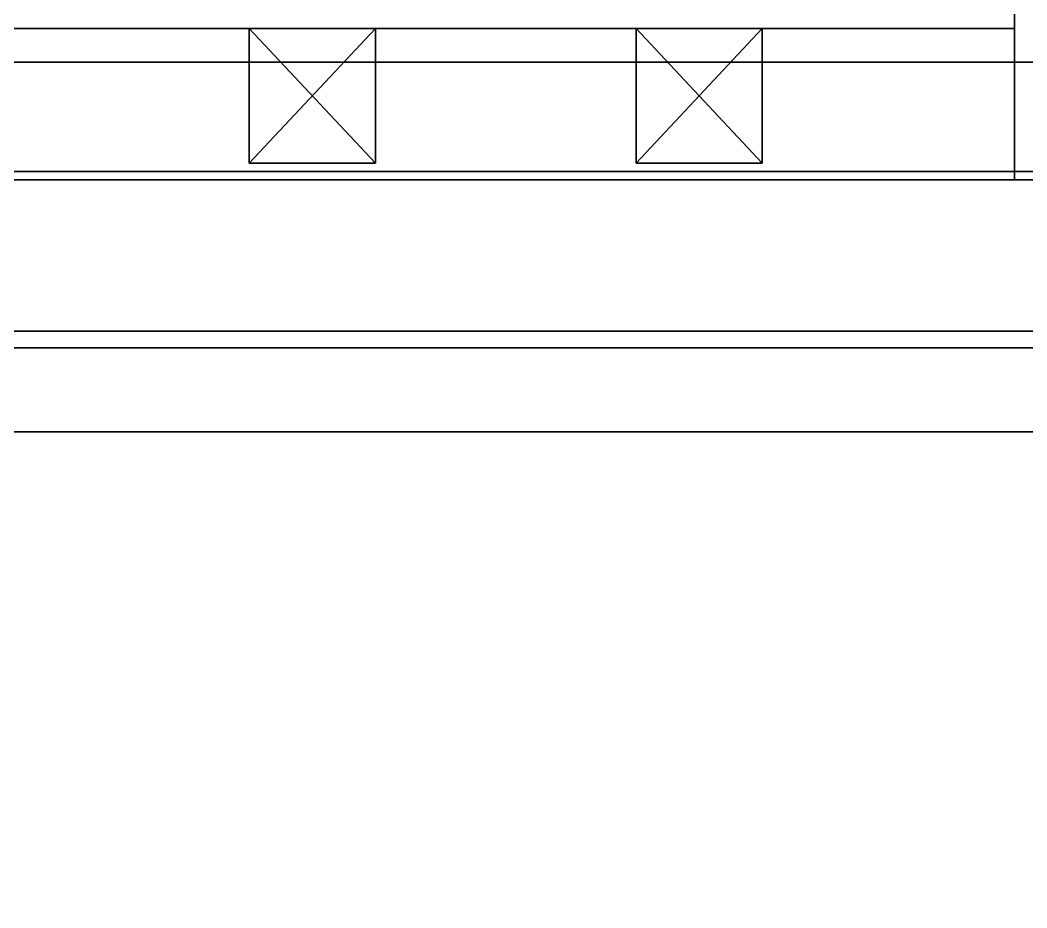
# Model space of a CAD drawing. Extents: x 0 to 6014, y -2453 to 0.
# Drawn here: x 3478.8 to 3598.5, y -909.6 to -804 of the extents above; entities that cross this region are included whole.
import ezdxf

# ---------------------------------------------------------------- set-up
doc = ezdxf.new("R2010")
doc.units = 0
for name, color, linetype in [('LAYER0', 7, 'CONTINUOUS'), ('LAYER1', 7, 'CONTINUOUS'), ('LAYER103', 254, 'CONTINUOUS'), ('LAYER105', 7, 'CONTINUOUS'), ('LAYER106', 253, 'CONTINUOUS'), ('LAYER108', 253, 'CONTINUOUS'), ('LAYER111', 7, 'CONTINUOUS'), ('LAYER115', 7, 'CONTINUOUS'), ('LAYER128', 254, 'CONTINUOUS'), ('LAYER130', 7, 'CONTINUOUS'), ('LAYER131', 253, 'CONTINUOUS'), ('LAYER133', 253, 'CONTINUOUS'), ('LAYER136', 7, 'CONTINUOUS'), ('LAYER140', 7, 'CONTINUOUS'), ('LAYER153', 254, 'CONTINUOUS'), ('LAYER155', 7, 'CONTINUOUS'), ('LAYER156', 253, 'CONTINUOUS'), ('LAYER158', 253, 'CONTINUOUS'), ('LAYER161', 7, 'CONTINUOUS'), ('LAYER165', 7, 'CONTINUOUS'), ('LAYER178', 254, 'CONTINUOUS'), ('LAYER181', 254, 'CONTINUOUS'), ('LAYER685', 7, 'CONTINUOUS'), ('LAYER75', 7, 'CONTINUOUS'), ('LAYER76', 7, 'CONTINUOUS'), ('LAYER80', 7, 'CONTINUOUS'), ('LAYER81', 253, 'CONTINUOUS'), ('LAYER83', 253, 'CONTINUOUS'), ('LAYER86', 7, 'CONTINUOUS'), ('LAYER90', 7, 'CONTINUOUS')]:
    doc.layers.add(name, color=color, linetype=linetype)

msp = doc.modelspace()

# ---------------------------------------------------------------- linework, layer by layer
at = {"layer": 'LAYER0'}
for points, invisible_edges in [([(1510, -265), (4585, 0), (2107, -1840), (1510, -265)], 7), ([(1510, 0, 5), (2107, -1840, 5), (4585, 0, 5), (1510, 0, 5)], 3), ([(2107, -1840), (4585, 0), (2107, -2453), (2107, -1840)], 3), ([(2107, -2453), (4585, 0), (4585, -640), (2107, -2453)], 5), ([(4585, 0, 5), (2107, -1840, 5), (4585, -640, 5), (4585, 0, 5)], 3), ([(2107, -2453), (4585, -640), (6013.69, -2453), (2107, -2453)], 3), ([(2107, -1840, 5), (6013.69, -2453, 5), (4585, -640, 5), (2107, -1840, 5)], 7)]:
    msp.add_3dface(points, dxfattribs=dict(at, invisible_edges=invisible_edges))
at = {"layer": 'LAYER103', "invisible_edges": 1}
for points in [[(3298, -823, 341.25), (3644, -823, 157), (3298, -823, 157), (3298, -823, 341.25)], [(3644, -823, 157), (3298, -823, 341.25), (3644, -823, 341.25), (3644, -823, 157)], [(3298, -841, 157), (3644, -823, 157), (3644, -841, 157), (3298, -841, 157)], [(3644, -823, 157), (3298, -841, 157), (3298, -823, 157), (3644, -823, 157)], [(3298, -823, 341.25), (3644, -841, 341.25), (3644, -823, 341.25), (3298, -823, 341.25)], [(3644, -841, 341.25), (3298, -823, 341.25), (3298, -841, 341.25), (3644, -841, 341.25)], [(3644, -841, 341.25), (3298, -841, 157), (3644, -841, 157), (3644, -841, 341.25)], [(3298, -841, 157), (3644, -841, 341.25), (3298, -841, 341.25), (3298, -841, 157)]]:
    msp.add_3dface(points, dxfattribs=at)
at = {"layer": 'LAYER105', "invisible_edges": 1}
for points in [[(3345, -805, 367.25), (3597, -823, 367.25), (3345, -823, 367.25), (3345, -805, 367.25)], [(3597, -823, 367.25), (3345, -805, 367.25), (3597, -805, 367.25), (3597, -823, 367.25)], [(3597, -805, 503.5), (3345, -823, 503.5), (3597, -823, 503.5), (3597, -805, 503.5)], [(3345, -823, 503.5), (3597, -805, 503.5), (3345, -805, 503.5), (3345, -823, 503.5)], [(3345, -805, 367.25), (3597, -805, 503.5), (3597, -805, 367.25), (3345, -805, 367.25)], [(3597, -805, 503.5), (3345, -805, 367.25), (3345, -805, 503.5), (3597, -805, 503.5)], [(3597, -805, 503.5), (3597, -823, 367.25), (3597, -805, 367.25), (3597, -805, 503.5)], [(3597, -823, 367.25), (3597, -805, 503.5), (3597, -823, 503.5), (3597, -823, 367.25)], [(3345, -823, 503.5), (3597, -823, 367.25), (3597, -823, 503.5), (3345, -823, 503.5)], [(3597, -823, 367.25), (3345, -823, 503.5), (3345, -823, 367.25), (3597, -823, 367.25)]]:
    msp.add_3dface(points, dxfattribs=at)
at = {"layer": 'LAYER106'}
for points in [[(3567, -821, 420.375), (3552, -821, 420.375), (3567, -805, 420.375), (3567, -821, 420.375)], [(3567, -805, 420.375), (3552, -821, 420.375), (3552, -805, 420.375), (3567, -805, 420.375)], [(3567, -805, 420.375), (3552, -805, 420.375), (3567, -805, 435.375), (3567, -805, 420.375)], [(3567, -805, 435.375), (3552, -805, 420.375), (3552, -805, 435.375), (3567, -805, 435.375)], [(3567, -805, 435.375), (3552, -805, 435.375), (3567, -821, 435.375), (3567, -805, 435.375)], [(3567, -821, 435.375), (3552, -805, 435.375), (3552, -821, 435.375), (3567, -821, 435.375)], [(3552, -821, 420.375), (3552, -821, 435.375), (3552, -805, 420.375), (3552, -821, 420.375)], [(3552, -805, 420.375), (3552, -821, 435.375), (3552, -805, 435.375), (3552, -805, 420.375)], [(3567, -805, 420.375), (3567, -805, 435.375), (3567, -821, 420.375), (3567, -805, 420.375)], [(3567, -821, 420.375), (3567, -805, 435.375), (3567, -821, 435.375), (3567, -821, 420.375)], [(3567, -821, 420.375), (3567, -821, 435.375), (3552, -821, 420.375), (3567, -821, 420.375)], [(3552, -821, 420.375), (3567, -821, 435.375), (3552, -821, 435.375), (3552, -821, 420.375)]]:
    msp.add_3dface(points, dxfattribs=at)
at = {"layer": 'LAYER108'}
for points in [[(3521, -821, 420.375), (3506, -821, 420.375), (3521, -805, 420.375), (3521, -821, 420.375)], [(3521, -805, 420.375), (3506, -821, 420.375), (3506, -805, 420.375), (3521, -805, 420.375)], [(3521, -805, 420.375), (3506, -805, 420.375), (3521, -805, 435.375), (3521, -805, 420.375)], [(3521, -805, 435.375), (3506, -805, 420.375), (3506, -805, 435.375), (3521, -805, 435.375)], [(3521, -805, 435.375), (3506, -805, 435.375), (3521, -821, 435.375), (3521, -805, 435.375)], [(3521, -821, 435.375), (3506, -805, 435.375), (3506, -821, 435.375), (3521, -821, 435.375)], [(3506, -821, 420.375), (3506, -821, 435.375), (3506, -805, 420.375), (3506, -821, 420.375)], [(3506, -805, 420.375), (3506, -821, 435.375), (3506, -805, 435.375), (3506, -805, 420.375)], [(3521, -805, 420.375), (3521, -805, 435.375), (3521, -821, 420.375), (3521, -805, 420.375)], [(3521, -821, 420.375), (3521, -805, 435.375), (3521, -821, 435.375), (3521, -821, 420.375)], [(3521, -821, 420.375), (3521, -821, 435.375), (3506, -821, 420.375), (3521, -821, 420.375)], [(3506, -821, 420.375), (3521, -821, 435.375), (3506, -821, 435.375), (3506, -821, 420.375)]]:
    msp.add_3dface(points, dxfattribs=at)
at = {"layer": 'LAYER111', "invisible_edges": 1}
for points in [[(3597, -823, 367.25), (3615, -273, 367.25), (3615, -823, 367.25), (3597, -823, 367.25)], [(3615, -273, 367.25), (3597, -823, 367.25), (3597, -273, 367.25), (3615, -273, 367.25)], [(3597, -273, 503.5), (3615, -823, 503.5), (3615, -273, 503.5), (3597, -273, 503.5)], [(3615, -823, 503.5), (3597, -273, 503.5), (3597, -823, 503.5), (3615, -823, 503.5)], [(3597, -823, 367.25), (3597, -273, 503.5), (3597, -273, 367.25), (3597, -823, 367.25)], [(3597, -273, 503.5), (3597, -823, 367.25), (3597, -823, 503.5), (3597, -273, 503.5)], [(3615, -823, 503.5), (3597, -823, 367.25), (3615, -823, 367.25), (3615, -823, 503.5)], [(3597, -823, 367.25), (3615, -823, 503.5), (3597, -823, 503.5), (3597, -823, 367.25)]]:
    msp.add_3dface(points, dxfattribs=at)
at = {"layer": 'LAYER115', "invisible_edges": 1}
for points in [[(3601, -287, 380.75), (3341, -809, 380.75), (3341, -287, 380.75), (3601, -287, 380.75)], [(3341, -809, 380.75), (3601, -287, 380.75), (3601, -809, 380.75), (3341, -809, 380.75)], [(3601, -809, 386.75), (3341, -287, 386.75), (3341, -809, 386.75), (3601, -809, 386.75)], [(3341, -287, 386.75), (3601, -809, 386.75), (3601, -287, 386.75), (3341, -287, 386.75)], [(3601, -809, 386.75), (3341, -809, 380.75), (3601, -809, 380.75), (3601, -809, 386.75)], [(3341, -809, 380.75), (3601, -809, 386.75), (3341, -809, 386.75), (3341, -809, 380.75)]]:
    msp.add_3dface(points, dxfattribs=at)
at = {"layer": 'LAYER128', "invisible_edges": 1}
for points in [[(3298, -823, 529.5), (3644, -823, 345.25), (3298, -823, 345.25), (3298, -823, 529.5)], [(3644, -823, 345.25), (3298, -823, 529.5), (3644, -823, 529.5), (3644, -823, 345.25)], [(3298, -841, 345.25), (3644, -823, 345.25), (3644, -841, 345.25), (3298, -841, 345.25)], [(3644, -823, 345.25), (3298, -841, 345.25), (3298, -823, 345.25), (3644, -823, 345.25)], [(3298, -823, 529.5), (3644, -841, 529.5), (3644, -823, 529.5), (3298, -823, 529.5)], [(3644, -841, 529.5), (3298, -823, 529.5), (3298, -841, 529.5), (3644, -841, 529.5)], [(3644, -841, 529.5), (3298, -841, 345.25), (3644, -841, 345.25), (3644, -841, 529.5)], [(3298, -841, 345.25), (3644, -841, 529.5), (3298, -841, 529.5), (3298, -841, 345.25)]]:
    msp.add_3dface(points, dxfattribs=at)
at = {"layer": 'LAYER130', "invisible_edges": 1}
for points in [[(3345, -805, 555.5), (3597, -823, 555.5), (3345, -823, 555.5), (3345, -805, 555.5)], [(3597, -823, 555.5), (3345, -805, 555.5), (3597, -805, 555.5), (3597, -823, 555.5)], [(3597, -805, 691.75), (3345, -823, 691.75), (3597, -823, 691.75), (3597, -805, 691.75)], [(3345, -823, 691.75), (3597, -805, 691.75), (3345, -805, 691.75), (3345, -823, 691.75)], [(3345, -805, 555.5), (3597, -805, 691.75), (3597, -805, 555.5), (3345, -805, 555.5)], [(3597, -805, 691.75), (3345, -805, 555.5), (3345, -805, 691.75), (3597, -805, 691.75)], [(3597, -805, 691.75), (3597, -823, 555.5), (3597, -805, 555.5), (3597, -805, 691.75)], [(3597, -823, 555.5), (3597, -805, 691.75), (3597, -823, 691.75), (3597, -823, 555.5)], [(3345, -823, 691.75), (3597, -823, 555.5), (3597, -823, 691.75), (3345, -823, 691.75)], [(3597, -823, 555.5), (3345, -823, 691.75), (3345, -823, 555.5), (3597, -823, 555.5)]]:
    msp.add_3dface(points, dxfattribs=at)
at = {"layer": 'LAYER131'}
for points in [[(3567, -821, 608.625), (3552, -821, 608.625), (3567, -805, 608.625), (3567, -821, 608.625)], [(3567, -805, 608.625), (3552, -821, 608.625), (3552, -805, 608.625), (3567, -805, 608.625)], [(3567, -805, 608.625), (3552, -805, 608.625), (3567, -805, 623.625), (3567, -805, 608.625)], [(3567, -805, 623.625), (3552, -805, 608.625), (3552, -805, 623.625), (3567, -805, 623.625)], [(3567, -805, 623.625), (3552, -805, 623.625), (3567, -821, 623.625), (3567, -805, 623.625)], [(3567, -821, 623.625), (3552, -805, 623.625), (3552, -821, 623.625), (3567, -821, 623.625)], [(3552, -821, 608.625), (3552, -821, 623.625), (3552, -805, 608.625), (3552, -821, 608.625)], [(3552, -805, 608.625), (3552, -821, 623.625), (3552, -805, 623.625), (3552, -805, 608.625)], [(3567, -805, 608.625), (3567, -805, 623.625), (3567, -821, 608.625), (3567, -805, 608.625)], [(3567, -821, 608.625), (3567, -805, 623.625), (3567, -821, 623.625), (3567, -821, 608.625)], [(3567, -821, 608.625), (3567, -821, 623.625), (3552, -821, 608.625), (3567, -821, 608.625)], [(3552, -821, 608.625), (3567, -821, 623.625), (3552, -821, 623.625), (3552, -821, 608.625)]]:
    msp.add_3dface(points, dxfattribs=at)
at = {"layer": 'LAYER133'}
for points in [[(3521, -821, 608.625), (3506, -821, 608.625), (3521, -805, 608.625), (3521, -821, 608.625)], [(3521, -805, 608.625), (3506, -821, 608.625), (3506, -805, 608.625), (3521, -805, 608.625)], [(3521, -805, 608.625), (3506, -805, 608.625), (3521, -805, 623.625), (3521, -805, 608.625)], [(3521, -805, 623.625), (3506, -805, 608.625), (3506, -805, 623.625), (3521, -805, 623.625)], [(3521, -805, 623.625), (3506, -805, 623.625), (3521, -821, 623.625), (3521, -805, 623.625)], [(3521, -821, 623.625), (3506, -805, 623.625), (3506, -821, 623.625), (3521, -821, 623.625)], [(3506, -821, 608.625), (3506, -821, 623.625), (3506, -805, 608.625), (3506, -821, 608.625)], [(3506, -805, 608.625), (3506, -821, 623.625), (3506, -805, 623.625), (3506, -805, 608.625)], [(3521, -805, 608.625), (3521, -805, 623.625), (3521, -821, 608.625), (3521, -805, 608.625)], [(3521, -821, 608.625), (3521, -805, 623.625), (3521, -821, 623.625), (3521, -821, 608.625)], [(3521, -821, 608.625), (3521, -821, 623.625), (3506, -821, 608.625), (3521, -821, 608.625)], [(3506, -821, 608.625), (3521, -821, 623.625), (3506, -821, 623.625), (3506, -821, 608.625)]]:
    msp.add_3dface(points, dxfattribs=at)
at = {"layer": 'LAYER136', "invisible_edges": 1}
for points in [[(3597, -823, 555.5), (3615, -273, 555.5), (3615, -823, 555.5), (3597, -823, 555.5)], [(3615, -273, 555.5), (3597, -823, 555.5), (3597, -273, 555.5), (3615, -273, 555.5)], [(3597, -273, 691.75), (3615, -823, 691.75), (3615, -273, 691.75), (3597, -273, 691.75)], [(3615, -823, 691.75), (3597, -273, 691.75), (3597, -823, 691.75), (3615, -823, 691.75)], [(3597, -823, 555.5), (3597, -273, 691.75), (3597, -273, 555.5), (3597, -823, 555.5)], [(3597, -273, 691.75), (3597, -823, 555.5), (3597, -823, 691.75), (3597, -273, 691.75)], [(3615, -823, 691.75), (3597, -823, 555.5), (3615, -823, 555.5), (3615, -823, 691.75)], [(3597, -823, 555.5), (3615, -823, 691.75), (3597, -823, 691.75), (3597, -823, 555.5)]]:
    msp.add_3dface(points, dxfattribs=at)
at = {"layer": 'LAYER140', "invisible_edges": 1}
for points in [[(3601, -287, 569), (3341, -809, 569), (3341, -287, 569), (3601, -287, 569)], [(3341, -809, 569), (3601, -287, 569), (3601, -809, 569), (3341, -809, 569)], [(3601, -809, 575), (3341, -287, 575), (3341, -809, 575), (3601, -809, 575)], [(3341, -287, 575), (3601, -809, 575), (3601, -287, 575), (3341, -287, 575)], [(3601, -809, 575), (3341, -809, 569), (3601, -809, 569), (3601, -809, 575)], [(3341, -809, 569), (3601, -809, 575), (3341, -809, 575), (3341, -809, 569)]]:
    msp.add_3dface(points, dxfattribs=at)
at = {"layer": 'LAYER153', "invisible_edges": 1}
for points in [[(3298, -823, 717.75), (3644, -823, 533.5), (3298, -823, 533.5), (3298, -823, 717.75)], [(3644, -823, 533.5), (3298, -823, 717.75), (3644, -823, 717.75), (3644, -823, 533.5)], [(3298, -841, 533.5), (3644, -823, 533.5), (3644, -841, 533.5), (3298, -841, 533.5)], [(3644, -823, 533.5), (3298, -841, 533.5), (3298, -823, 533.5), (3644, -823, 533.5)], [(3298, -823, 717.75), (3644, -841, 717.75), (3644, -823, 717.75), (3298, -823, 717.75)], [(3644, -841, 717.75), (3298, -823, 717.75), (3298, -841, 717.75), (3644, -841, 717.75)], [(3644, -841, 717.75), (3298, -841, 533.5), (3644, -841, 533.5), (3644, -841, 717.75)], [(3298, -841, 533.5), (3644, -841, 717.75), (3298, -841, 717.75), (3298, -841, 533.5)]]:
    msp.add_3dface(points, dxfattribs=at)
at = {"layer": 'LAYER155', "invisible_edges": 1}
for points in [[(3345, -805, 743.75), (3597, -823, 743.75), (3345, -823, 743.75), (3345, -805, 743.75)], [(3597, -823, 743.75), (3345, -805, 743.75), (3597, -805, 743.75), (3597, -823, 743.75)], [(3597, -805, 880), (3345, -823, 880), (3597, -823, 880), (3597, -805, 880)], [(3345, -823, 880), (3597, -805, 880), (3345, -805, 880), (3345, -823, 880)], [(3345, -805, 743.75), (3597, -805, 880), (3597, -805, 743.75), (3345, -805, 743.75)], [(3597, -805, 880), (3345, -805, 743.75), (3345, -805, 880), (3597, -805, 880)], [(3597, -805, 880), (3597, -823, 743.75), (3597, -805, 743.75), (3597, -805, 880)], [(3597, -823, 743.75), (3597, -805, 880), (3597, -823, 880), (3597, -823, 743.75)], [(3345, -823, 880), (3597, -823, 743.75), (3597, -823, 880), (3345, -823, 880)], [(3597, -823, 743.75), (3345, -823, 880), (3345, -823, 743.75), (3597, -823, 743.75)]]:
    msp.add_3dface(points, dxfattribs=at)
at = {"layer": 'LAYER156'}
for points in [[(3567, -821, 796.875), (3552, -821, 796.875), (3567, -805, 796.875), (3567, -821, 796.875)], [(3567, -805, 796.875), (3552, -821, 796.875), (3552, -805, 796.875), (3567, -805, 796.875)], [(3567, -805, 796.875), (3552, -805, 796.875), (3567, -805, 811.875), (3567, -805, 796.875)], [(3567, -805, 811.875), (3552, -805, 796.875), (3552, -805, 811.875), (3567, -805, 811.875)], [(3567, -805, 811.875), (3552, -805, 811.875), (3567, -821, 811.875), (3567, -805, 811.875)], [(3567, -821, 811.875), (3552, -805, 811.875), (3552, -821, 811.875), (3567, -821, 811.875)], [(3552, -821, 796.875), (3552, -821, 811.875), (3552, -805, 796.875), (3552, -821, 796.875)], [(3552, -805, 796.875), (3552, -821, 811.875), (3552, -805, 811.875), (3552, -805, 796.875)], [(3567, -805, 796.875), (3567, -805, 811.875), (3567, -821, 796.875), (3567, -805, 796.875)], [(3567, -821, 796.875), (3567, -805, 811.875), (3567, -821, 811.875), (3567, -821, 796.875)], [(3567, -821, 796.875), (3567, -821, 811.875), (3552, -821, 796.875), (3567, -821, 796.875)], [(3552, -821, 796.875), (3567, -821, 811.875), (3552, -821, 811.875), (3552, -821, 796.875)]]:
    msp.add_3dface(points, dxfattribs=at)
at = {"layer": 'LAYER158'}
for points in [[(3521, -821, 796.875), (3506, -821, 796.875), (3521, -805, 796.875), (3521, -821, 796.875)], [(3521, -805, 796.875), (3506, -821, 796.875), (3506, -805, 796.875), (3521, -805, 796.875)], [(3521, -805, 796.875), (3506, -805, 796.875), (3521, -805, 811.875), (3521, -805, 796.875)], [(3521, -805, 811.875), (3506, -805, 796.875), (3506, -805, 811.875), (3521, -805, 811.875)], [(3521, -805, 811.875), (3506, -805, 811.875), (3521, -821, 811.875), (3521, -805, 811.875)], [(3521, -821, 811.875), (3506, -805, 811.875), (3506, -821, 811.875), (3521, -821, 811.875)], [(3506, -821, 796.875), (3506, -821, 811.875), (3506, -805, 796.875), (3506, -821, 796.875)], [(3506, -805, 796.875), (3506, -821, 811.875), (3506, -805, 811.875), (3506, -805, 796.875)], [(3521, -805, 796.875), (3521, -805, 811.875), (3521, -821, 796.875), (3521, -805, 796.875)], [(3521, -821, 796.875), (3521, -805, 811.875), (3521, -821, 811.875), (3521, -821, 796.875)], [(3521, -821, 796.875), (3521, -821, 811.875), (3506, -821, 796.875), (3521, -821, 796.875)], [(3506, -821, 796.875), (3521, -821, 811.875), (3506, -821, 811.875), (3506, -821, 796.875)]]:
    msp.add_3dface(points, dxfattribs=at)
at = {"layer": 'LAYER161', "invisible_edges": 1}
for points in [[(3597, -823, 743.75), (3615, -273, 743.75), (3615, -823, 743.75), (3597, -823, 743.75)], [(3615, -273, 743.75), (3597, -823, 743.75), (3597, -273, 743.75), (3615, -273, 743.75)], [(3597, -273, 880), (3615, -823, 880), (3615, -273, 880), (3597, -273, 880)], [(3615, -823, 880), (3597, -273, 880), (3597, -823, 880), (3615, -823, 880)], [(3597, -823, 743.75), (3597, -273, 880), (3597, -273, 743.75), (3597, -823, 743.75)], [(3597, -273, 880), (3597, -823, 743.75), (3597, -823, 880), (3597, -273, 880)], [(3615, -823, 880), (3597, -823, 743.75), (3615, -823, 743.75), (3615, -823, 880)], [(3597, -823, 743.75), (3615, -823, 880), (3597, -823, 880), (3597, -823, 743.75)]]:
    msp.add_3dface(points, dxfattribs=at)
at = {"layer": 'LAYER165', "invisible_edges": 1}
for points in [[(3601, -287, 757.25), (3341, -809, 757.25), (3341, -287, 757.25), (3601, -287, 757.25)], [(3341, -809, 757.25), (3601, -287, 757.25), (3601, -809, 757.25), (3341, -809, 757.25)], [(3601, -809, 763.25), (3341, -287, 763.25), (3341, -809, 763.25), (3601, -809, 763.25)], [(3341, -287, 763.25), (3601, -809, 763.25), (3601, -287, 763.25), (3341, -287, 763.25)], [(3601, -809, 763.25), (3341, -809, 757.25), (3601, -809, 757.25), (3601, -809, 763.25)], [(3341, -809, 757.25), (3601, -809, 763.25), (3341, -809, 763.25), (3341, -809, 757.25)]]:
    msp.add_3dface(points, dxfattribs=at)
at = {"layer": 'LAYER178', "invisible_edges": 1}
for points in [[(3298, -823, 906), (3644, -823, 721.75), (3298, -823, 721.75), (3298, -823, 906)], [(3644, -823, 721.75), (3298, -823, 906), (3644, -823, 906), (3644, -823, 721.75)], [(3298, -841, 721.75), (3644, -823, 721.75), (3644, -841, 721.75), (3298, -841, 721.75)], [(3644, -823, 721.75), (3298, -841, 721.75), (3298, -823, 721.75), (3644, -823, 721.75)], [(3298, -823, 906), (3644, -841, 906), (3644, -823, 906), (3298, -823, 906)], [(3644, -841, 906), (3298, -823, 906), (3298, -841, 906), (3644, -841, 906)], [(3644, -841, 906), (3298, -841, 721.75), (3644, -841, 721.75), (3644, -841, 906)], [(3298, -841, 721.75), (3644, -841, 906), (3298, -841, 906), (3298, -841, 721.75)]]:
    msp.add_3dface(points, dxfattribs=at)
at = {"layer": 'LAYER181', "invisible_edges": 1}
for points in [[(3646, -773, 912), (1660, -843, 912), (1660, -773, 912), (3646, -773, 912)], [(1660, -843, 912), (3646, -773, 912), (3646, -843, 912), (1660, -843, 912)], [(3646, -843, 937), (1660, -773, 937), (1660, -843, 937), (3646, -843, 937)], [(1660, -773, 937), (3646, -843, 937), (3646, -773, 937), (1660, -773, 937)], [(3646, -843, 937), (1660, -843, 912), (3646, -843, 912), (3646, -843, 937)], [(1660, -843, 912), (3646, -843, 937), (1660, -843, 937), (1660, -843, 912)]]:
    msp.add_3dface(points, dxfattribs=at)
at = {"layer": 'LAYER685'}
for points, invisible_edges in [([(3646, -853, 937), (3488, -763, 937), (3646, -150, 937), (3646, -853, 937)], 3), ([(3646, -150, 957), (3488, -218, 957), (3646, -853, 957), (3646, -150, 957)], 3), ([(3488, -763, 957), (3646, -853, 957), (3488, -218, 957), (3488, -763, 957)], 3), ([(3646, -853, 937), (1495, -798, 937), (1768, -753, 937), (3646, -853, 937)], 7), ([(1495, -798, 957), (3646, -853, 957), (1768, -753, 957), (1495, -798, 957)], 7), ([(3646, -853, 937), (1768, -753, 937), (2328, -753, 937), (3646, -853, 937)], 5), ([(1768, -753, 957), (3646, -853, 957), (2328, -753, 957), (1768, -753, 957)], 3), ([(3646, -853, 937), (2328, -753, 937), (2528, -763, 937), (3646, -853, 937)], 7), ([(2328, -753, 957), (3646, -853, 957), (2528, -763, 957), (2328, -753, 957)], 7), ([(3646, -853, 937), (2528, -763, 937), (3488, -763, 937), (3646, -853, 937)], 5), ([(2528, -763, 957), (3646, -853, 957), (3488, -763, 957), (2528, -763, 957)], 3), ([(915, -853, 937), (995, -798, 937), (3646, -853, 937), (915, -853, 937)], 3), ([(995, -798, 957), (915, -853, 957), (3646, -853, 957), (995, -798, 957)], 5), ([(3646, -853, 937), (995, -798, 937), (1495, -798, 937), (3646, -853, 937)], 5), ([(995, -798, 957), (3646, -853, 957), (1495, -798, 957), (995, -798, 957)], 3), ([(3646, -853, 957), (915, -853, 937), (3646, -853, 937), (3646, -853, 957)], 1), ([(915, -853, 937), (3646, -853, 957), (915, -853, 957), (915, -853, 937)], 1)]:
    msp.add_3dface(points, dxfattribs=dict(at, invisible_edges=invisible_edges))
at = {"layer": 'LAYER75', "invisible_edges": 1}
for points in [[(3628, -150, 154), (3314, -823, 154), (3314, -150, 154), (3628, -150, 154)], [(3314, -823, 154), (3628, -150, 154), (3628, -823, 154), (3314, -823, 154)], [(3628, -823, 172), (3314, -150, 172), (3314, -823, 172), (3628, -823, 172)], [(3314, -150, 172), (3628, -823, 172), (3628, -150, 172), (3314, -150, 172)], [(3628, -823, 172), (3314, -823, 154), (3628, -823, 154), (3628, -823, 172)], [(3314, -823, 154), (3628, -823, 172), (3314, -823, 172), (3314, -823, 154)]]:
    msp.add_3dface(points, dxfattribs=at)
at = {"layer": 'LAYER76', "invisible_edges": 1}
for points in [[(3628, -742, 891.5), (3314, -822, 891.5), (3314, -742, 891.5), (3628, -742, 891.5)], [(3314, -822, 891.5), (3628, -742, 891.5), (3628, -822, 891.5), (3314, -822, 891.5)], [(3628, -822, 909.5), (3314, -742, 909.5), (3314, -822, 909.5), (3628, -822, 909.5)], [(3314, -742, 909.5), (3628, -822, 909.5), (3628, -742, 909.5), (3314, -742, 909.5)], [(3628, -822, 909.5), (3314, -822, 891.5), (3628, -822, 891.5), (3628, -822, 909.5)], [(3314, -822, 891.5), (3628, -822, 909.5), (3314, -822, 909.5), (3314, -822, 891.5)]]:
    msp.add_3dface(points, dxfattribs=at)
at = {"layer": 'LAYER80', "invisible_edges": 1}
for points in [[(3345, -805, 179), (3597, -823, 179), (3345, -823, 179), (3345, -805, 179)], [(3597, -823, 179), (3345, -805, 179), (3597, -805, 179), (3597, -823, 179)], [(3597, -805, 315.25), (3345, -823, 315.25), (3597, -823, 315.25), (3597, -805, 315.25)], [(3345, -823, 315.25), (3597, -805, 315.25), (3345, -805, 315.25), (3345, -823, 315.25)], [(3345, -805, 179), (3597, -805, 315.25), (3597, -805, 179), (3345, -805, 179)], [(3597, -805, 315.25), (3345, -805, 179), (3345, -805, 315.25), (3597, -805, 315.25)], [(3597, -805, 315.25), (3597, -823, 179), (3597, -805, 179), (3597, -805, 315.25)], [(3597, -823, 179), (3597, -805, 315.25), (3597, -823, 315.25), (3597, -823, 179)], [(3345, -823, 315.25), (3597, -823, 179), (3597, -823, 315.25), (3345, -823, 315.25)], [(3597, -823, 179), (3345, -823, 315.25), (3345, -823, 179), (3597, -823, 179)]]:
    msp.add_3dface(points, dxfattribs=at)
at = {"layer": 'LAYER81'}
for points in [[(3567, -821, 232.125), (3552, -821, 232.125), (3567, -805, 232.125), (3567, -821, 232.125)], [(3567, -805, 232.125), (3552, -821, 232.125), (3552, -805, 232.125), (3567, -805, 232.125)], [(3567, -805, 232.125), (3552, -805, 232.125), (3567, -805, 247.125), (3567, -805, 232.125)], [(3567, -805, 247.125), (3552, -805, 232.125), (3552, -805, 247.125), (3567, -805, 247.125)], [(3567, -805, 247.125), (3552, -805, 247.125), (3567, -821, 247.125), (3567, -805, 247.125)], [(3567, -821, 247.125), (3552, -805, 247.125), (3552, -821, 247.125), (3567, -821, 247.125)], [(3552, -821, 232.125), (3552, -821, 247.125), (3552, -805, 232.125), (3552, -821, 232.125)], [(3552, -805, 232.125), (3552, -821, 247.125), (3552, -805, 247.125), (3552, -805, 232.125)], [(3567, -805, 232.125), (3567, -805, 247.125), (3567, -821, 232.125), (3567, -805, 232.125)], [(3567, -821, 232.125), (3567, -805, 247.125), (3567, -821, 247.125), (3567, -821, 232.125)], [(3567, -821, 232.125), (3567, -821, 247.125), (3552, -821, 232.125), (3567, -821, 232.125)], [(3552, -821, 232.125), (3567, -821, 247.125), (3552, -821, 247.125), (3552, -821, 232.125)]]:
    msp.add_3dface(points, dxfattribs=at)
at = {"layer": 'LAYER83'}
for points in [[(3521, -821, 232.125), (3506, -821, 232.125), (3521, -805, 232.125), (3521, -821, 232.125)], [(3521, -805, 232.125), (3506, -821, 232.125), (3506, -805, 232.125), (3521, -805, 232.125)], [(3521, -805, 232.125), (3506, -805, 232.125), (3521, -805, 247.125), (3521, -805, 232.125)], [(3521, -805, 247.125), (3506, -805, 232.125), (3506, -805, 247.125), (3521, -805, 247.125)], [(3521, -805, 247.125), (3506, -805, 247.125), (3521, -821, 247.125), (3521, -805, 247.125)], [(3521, -821, 247.125), (3506, -805, 247.125), (3506, -821, 247.125), (3521, -821, 247.125)], [(3506, -821, 232.125), (3506, -821, 247.125), (3506, -805, 232.125), (3506, -821, 232.125)], [(3506, -805, 232.125), (3506, -821, 247.125), (3506, -805, 247.125), (3506, -805, 232.125)], [(3521, -805, 232.125), (3521, -805, 247.125), (3521, -821, 232.125), (3521, -805, 232.125)], [(3521, -821, 232.125), (3521, -805, 247.125), (3521, -821, 247.125), (3521, -821, 232.125)], [(3521, -821, 232.125), (3521, -821, 247.125), (3506, -821, 232.125), (3521, -821, 232.125)], [(3506, -821, 232.125), (3521, -821, 247.125), (3506, -821, 247.125), (3506, -821, 232.125)]]:
    msp.add_3dface(points, dxfattribs=at)
at = {"layer": 'LAYER86', "invisible_edges": 1}
for points in [[(3597, -823, 179), (3615, -273, 179), (3615, -823, 179), (3597, -823, 179)], [(3615, -273, 179), (3597, -823, 179), (3597, -273, 179), (3615, -273, 179)], [(3597, -273, 315.25), (3615, -823, 315.25), (3615, -273, 315.25), (3597, -273, 315.25)], [(3615, -823, 315.25), (3597, -273, 315.25), (3597, -823, 315.25), (3615, -823, 315.25)], [(3597, -823, 179), (3597, -273, 315.25), (3597, -273, 179), (3597, -823, 179)], [(3597, -273, 315.25), (3597, -823, 179), (3597, -823, 315.25), (3597, -273, 315.25)], [(3615, -823, 315.25), (3597, -823, 179), (3615, -823, 179), (3615, -823, 315.25)], [(3597, -823, 179), (3615, -823, 315.25), (3597, -823, 315.25), (3597, -823, 179)]]:
    msp.add_3dface(points, dxfattribs=at)
at = {"layer": 'LAYER90', "invisible_edges": 1}
for points in [[(3601, -287, 192.5), (3341, -809, 192.5), (3341, -287, 192.5), (3601, -287, 192.5)], [(3341, -809, 192.5), (3601, -287, 192.5), (3601, -809, 192.5), (3341, -809, 192.5)], [(3601, -809, 198.5), (3341, -287, 198.5), (3341, -809, 198.5), (3601, -809, 198.5)], [(3341, -287, 198.5), (3601, -809, 198.5), (3601, -287, 198.5), (3341, -287, 198.5)], [(3601, -809, 198.5), (3341, -809, 192.5), (3601, -809, 192.5), (3601, -809, 198.5)], [(3341, -809, 192.5), (3601, -809, 198.5), (3341, -809, 198.5), (3341, -809, 192.5)]]:
    msp.add_3dface(points, dxfattribs=at)

# ---------------------------------------------------------------- meshes
at = {"layer": 'LAYER1'}
mesh = msp.add_polymesh((11, 2), dxfattribs=at)
for k, corner in enumerate([(2257, -1690, 2334), (2257, -2453, 2334), (150, -1690, 2334), (2257, -1690, 2334), (150, -160, 2334), (150, -1690, 2334), (915, -160, 2334), (150, -160, 2334), (915, -415, 2334), (915, -160, 2334), (1660, -415, 2334), (915, -415, 2334), (1660, -150, 2334), (1660, -415, 2334), (4435, -150, 2334), (1660, -150, 2334), (4435, -790, 2334), (4435, -150, 2334), (6013.688, -790, 2334), (4435, -790, 2334), (6013.688, -640, 2334), (4585, -640, 2334)]):
    mesh.set_mesh_vertex(divmod(k, 2), corner)

doc.saveas('drawing.dxf')
